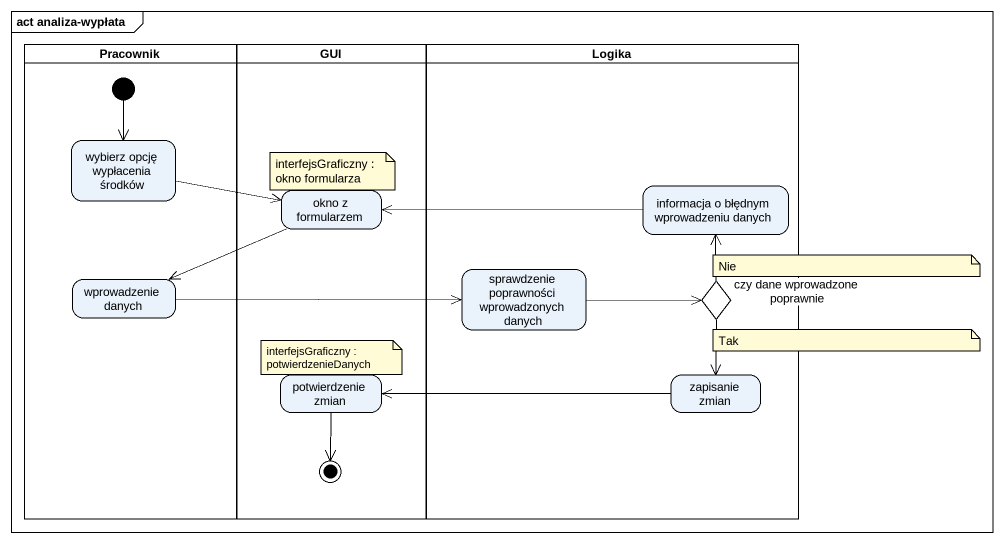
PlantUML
@startuml
mainframe act analiza-wypłata
hide empty description
state Pracownik <<partition>> {
  state "wybierz opcję wypłacenia środków" as wybierz_opcję_wypłacenia
  state "wprowadzenie danych" as wprowadzenie_danych
  [*] --> wybierz_opcję_wypłacenia
}
state GUI <<partition>> {
  state "okno z formularzem" as okno_z_formularzem
  state "potwierdzenie zmian" as potwierdzenie_zmian
  potwierdzenie_zmian --> [*]
}
state Logika <<partition>> {
  state "informacja o błędnym wprowadzeniu danych" as informacja_o_błędnym
  state "sprawdzenie poprawności wprowadzonych danych" as sprawdzenie_poprawności
  state "czy dane wprowadzone poprawnie" as czy_dane_wprowadzone <<choice>>
  state "zapisanie zmian" as zapisanie_zmian
}
wybierz_opcję_wypłacenia -right-> okno_z_formularzem
okno_z_formularzem -left-> wprowadzenie_danych
informacja_o_błędnym -left-> okno_z_formularzem
wprowadzenie_danych -right-> sprawdzenie_poprawności
sprawdzenie_poprawności -right-> czy_dane_wprowadzone
czy_dane_wprowadzone -up-> informacja_o_błędnym
czy_dane_wprowadzone --> zapisanie_zmian
zapisanie_zmian -left-> potwierdzenie_zmian
note as N1
  interfejsGraficzny : okno formularza
end note
note as N2
  Nie
end note
note as N3
  interfejsGraficzny : potwierdzenieDanych
end note
note as N4
  Tak
end note
@enduml
